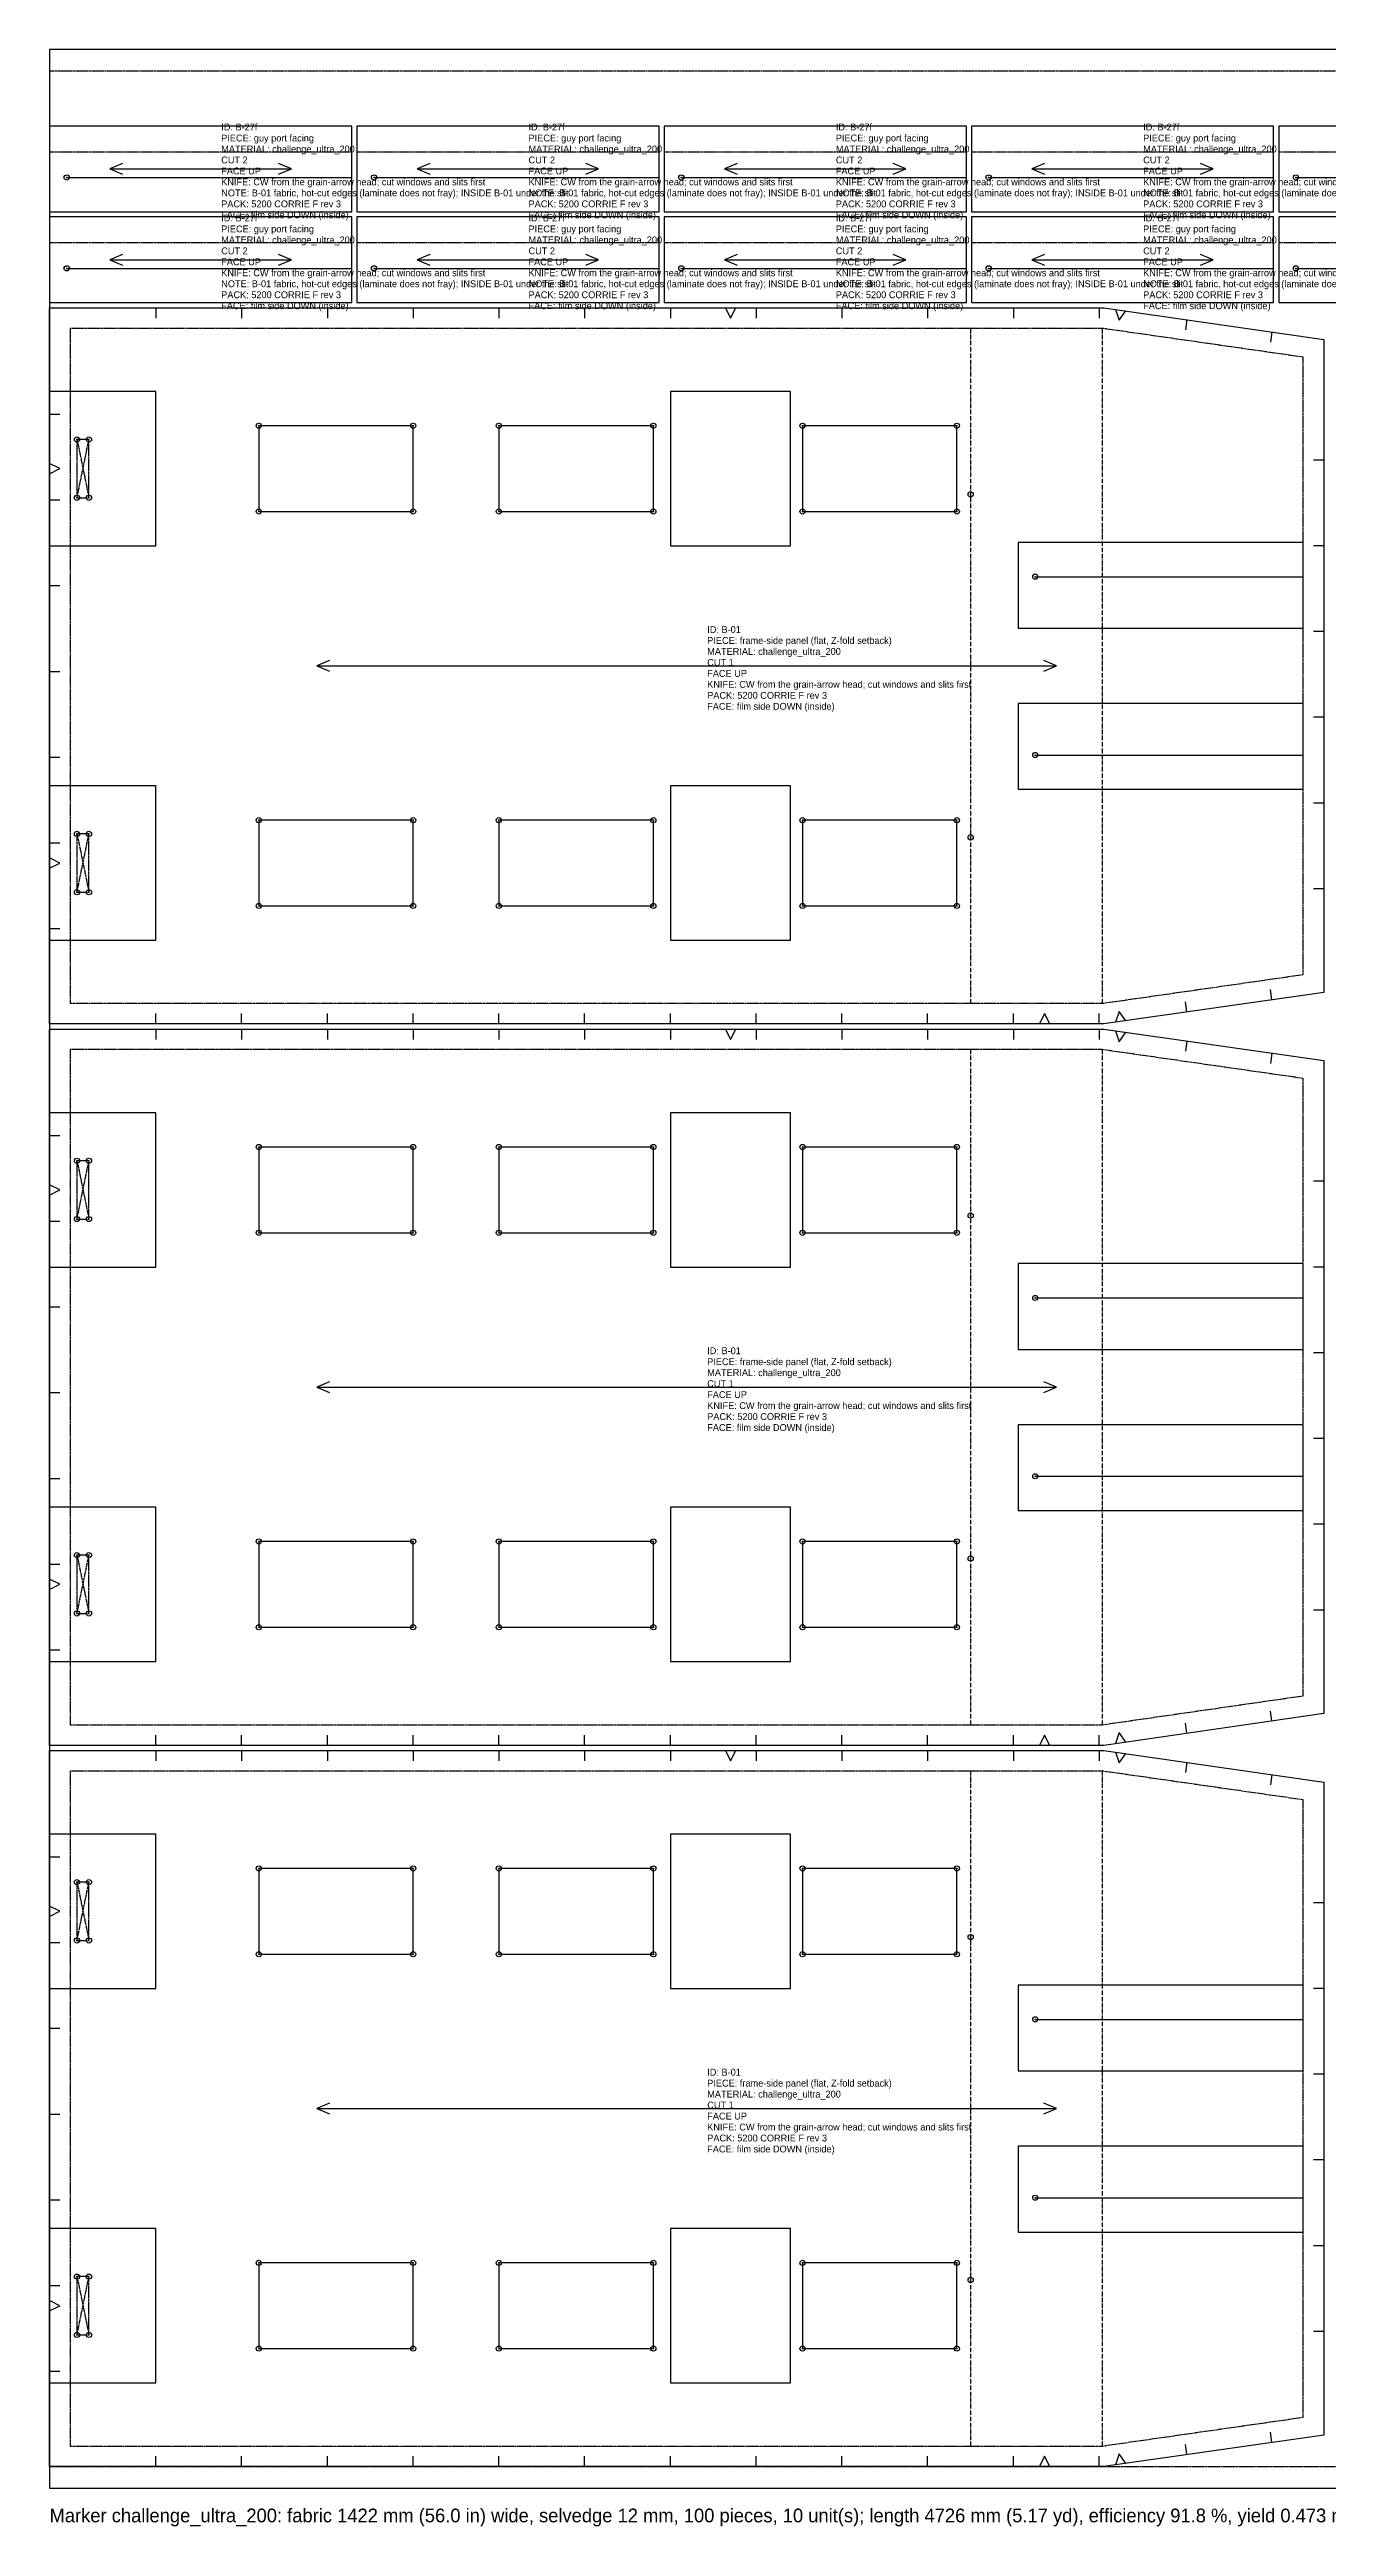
# Model space of a CAD drawing. Header units: millimetres. Extents: x 0 to 4891, y -22 to 1422.
# Drawn here: x 0 to 746, y -22 to 1422 of the extents above; entities that cross this region are included whole.
import ezdxf

# ---------------------------------------------------------------- set-up
doc = ezdxf.new("R2010")
doc.units = ezdxf.units.MM
doc.linetypes.add('DASHDOT', pattern=[3.556, 2.54, -0.508, 0, -0.508])
doc.linetypes.add('DASHED', pattern=[1.524, 1.27, -0.254])
for name, color, linetype in [('CUT', 7, 'Continuous'), ('DRILL', 4, 'Continuous'), ('GRAIN', 5, 'Continuous'), ('INTERNAL', 6, 'Continuous'), ('NOTCH', 1, 'Continuous'), ('SEW', 3, 'Continuous'), ('TEXT', 2, 'Continuous')]:
    doc.layers.add(name, color=color, linetype=linetype)

msp = doc.modelspace()

# ---------------------------------------------------------------- linework, layer by layer
at = {"layer": 'CUT'}
for points in [[(0, 1377.4), (0, 1327.4), (176.2, 1327.4), (176.2, 1377.4)], [(179.2, 1377.4), (179.2, 1327.4), (355.4, 1327.4), (355.4, 1377.4)], [(358.4, 1377.4), (358.4, 1327.4), (534.6, 1327.4), (534.6, 1377.4)], [(537.6, 1377.4), (537.6, 1327.4), (713.8, 1327.4), (713.8, 1377.4)], [(716.8, 1377.4), (716.8, 1327.4), (893, 1327.4), (893, 1377.4)], [(0, 1324.4), (0, 1274.4), (176.2, 1274.4), (176.2, 1324.4)], [(179.2, 1324.4), (179.2, 1274.4), (355.4, 1274.4), (355.4, 1324.4)], [(358.4, 1324.4), (358.4, 1274.4), (534.6, 1274.4), (534.6, 1324.4)], [(537.6, 1324.4), (537.6, 1274.4), (713.8, 1274.4), (713.8, 1324.4)], [(716.8, 1324.4), (716.8, 1274.4), (893, 1274.4), (893, 1324.4)], [(0, 1271.4), (614.7, 1271.4), (743, 1253), (743, 872.2), (614.7, 853.8), (537.1, 853.8), (0, 853.8)], [(0, 850.8), (614.7, 850.8), (743, 832.4), (743, 451.6), (614.7, 433.1), (537.1, 433.1), (0, 433.1)], [(0, 430.1), (537.1, 430.1), (614.7, 430.1), (743, 411.7), (743, 30.9), (614.7, 12.5), (537.1, 12.5), (0, 12.5)]]:
    msp.add_lwpolyline(points, close=True, dxfattribs=at)
at = {"layer": 'CUT', "linetype": 'CONTINUOUS'}
for points in [[(122, 1202.6), (122, 1152.6), (212, 1152.6), (212, 1202.6)], [(262, 1202.6), (262, 1152.6), (352.1, 1152.6), (352.1, 1202.6)], [(439.1, 1202.6), (439.1, 1152.6), (529.1, 1152.6), (529.1, 1202.6)], [(122, 972.6), (122, 922.6), (212, 922.6), (212, 972.6)], [(262, 972.6), (262, 922.6), (352.1, 922.6), (352.1, 972.6)], [(439.1, 972.6), (439.1, 922.6), (529.1, 922.6), (529.1, 972.6)], [(122, 782), (122, 732), (212, 732), (212, 782)], [(262, 782), (262, 732), (352.1, 732), (352.1, 782)], [(439.1, 782), (439.1, 732), (529.1, 732), (529.1, 782)], [(122, 552), (122, 502), (212, 502), (212, 552)], [(262, 552), (262, 502), (352.1, 502), (352.1, 552)], [(439.1, 552), (439.1, 502), (529.1, 502), (529.1, 552)], [(122, 361.3), (122, 311.3), (212, 311.3), (212, 361.3)], [(262, 361.3), (262, 311.3), (352.1, 311.3), (352.1, 361.3)], [(439.1, 361.3), (439.1, 311.3), (529.1, 311.3), (529.1, 361.3)], [(122, 131.3), (122, 81.3), (212, 81.3), (212, 131.3)], [(262, 131.3), (262, 81.3), (352.1, 81.3), (352.1, 131.3)], [(439.1, 131.3), (439.1, 81.3), (529.1, 81.3), (529.1, 131.3)]]:
    msp.add_lwpolyline(points, close=True, dxfattribs=at)
for points in [[(574.8, 1114.6), (613.8, 1114.6), (731, 1114.6)], [(574.8, 1010.6), (613.8, 1010.6), (731, 1010.6)], [(574.8, 694), (613.8, 694), (731, 694)], [(574.8, 590), (613.8, 590), (731, 590)], [(574.8, 273.3), (613.8, 273.3), (731, 273.3)], [(574.8, 169.3), (613.8, 169.3), (731, 169.3)]]:
    msp.add_lwpolyline(points, dxfattribs=at)
at = {"layer": 'DRILL'}
for centre in [(10, 1347.4), (189.2, 1347.4), (368.4, 1347.4), (547.6, 1347.4), (726.8, 1347.4), (10, 1294.4), (189.2, 1294.4), (368.4, 1294.4), (547.6, 1294.4), (726.8, 1294.4), (122, 1202.6), (212, 1202.6), (262, 1202.6), (352.1, 1202.6), (439.1, 1202.6), (529.1, 1202.6), (16, 1194.6), (23, 1194.6), (16, 1160.6), (23, 1160.6), (537.1, 1162.6), (122, 1152.6), (212, 1152.6), (262, 1152.6), (352.1, 1152.6), (439.1, 1152.6), (529.1, 1152.6), (574.8, 1114.6), (574.8, 1010.6), (122, 972.6), (212, 972.6), (262, 972.6), (352.1, 972.6), (439.1, 972.6), (529.1, 972.6), (16, 964.6), (23, 964.6), (537.1, 962.6), (16, 930.6), (23, 930.6), (122, 922.6), (212, 922.6), (262, 922.6), (352.1, 922.6), (439.1, 922.6), (529.1, 922.6), (122, 782), (212, 782), (262, 782), (352.1, 782), (439.1, 782), (529.1, 782), (16, 774), (23, 774), (16, 740), (23, 740), (537.1, 742), (122, 732), (212, 732), (262, 732), (352.1, 732), (439.1, 732), (529.1, 732), (574.8, 694), (574.8, 590), (122, 552), (212, 552), (262, 552), (352.1, 552), (439.1, 552), (529.1, 552), (16, 544), (23, 544), (537.1, 542), (16, 510), (23, 510), (122, 502), (212, 502), (262, 502), (352.1, 502), (439.1, 502), (529.1, 502), (122, 361.3), (212, 361.3), (262, 361.3), (352.1, 361.3), (439.1, 361.3), (529.1, 361.3), (16, 353.3), (23, 353.3), (16, 319.3), (23, 319.3), (537.1, 321.3), (122, 311.3), (212, 311.3), (262, 311.3), (352.1, 311.3), (439.1, 311.3), (529.1, 311.3), (574.8, 273.3), (574.8, 169.3), (122, 131.3), (212, 131.3), (262, 131.3), (352.1, 131.3), (439.1, 131.3), (529.1, 131.3), (16, 123.3), (23, 123.3), (537.1, 121.3), (16, 89.3), (23, 89.3), (122, 81.3), (212, 81.3), (262, 81.3), (352.1, 81.3), (439.1, 81.3), (529.1, 81.3)]:
    msp.add_circle(centre, 1.5, dxfattribs=at)
for p in [(10, 1347.4), (189.2, 1347.4), (368.4, 1347.4), (547.6, 1347.4), (726.8, 1347.4), (10, 1294.4), (189.2, 1294.4), (368.4, 1294.4), (547.6, 1294.4), (726.8, 1294.4), (122, 1202.6), (212, 1202.6), (262, 1202.6), (352.1, 1202.6), (439.1, 1202.6), (529.1, 1202.6), (16, 1194.6), (23, 1194.6), (16, 1160.6), (23, 1160.6), (537.1, 1162.6), (122, 1152.6), (212, 1152.6), (262, 1152.6), (352.1, 1152.6), (439.1, 1152.6), (529.1, 1152.6), (574.8, 1114.6), (574.8, 1010.6), (122, 972.6), (212, 972.6), (262, 972.6), (352.1, 972.6), (439.1, 972.6), (529.1, 972.6), (16, 964.6), (23, 964.6), (537.1, 962.6), (16, 930.6), (23, 930.6), (122, 922.6), (212, 922.6), (262, 922.6), (352.1, 922.6), (439.1, 922.6), (529.1, 922.6), (122, 782), (212, 782), (262, 782), (352.1, 782), (439.1, 782), (529.1, 782), (16, 774), (23, 774), (16, 740), (23, 740), (537.1, 742), (122, 732), (212, 732), (262, 732), (352.1, 732), (439.1, 732), (529.1, 732), (574.8, 694), (574.8, 590), (122, 552), (212, 552), (262, 552), (352.1, 552), (439.1, 552), (529.1, 552), (16, 544), (23, 544), (537.1, 542), (16, 510), (23, 510), (122, 502), (212, 502), (262, 502), (352.1, 502), (439.1, 502), (529.1, 502), (122, 361.3), (212, 361.3), (262, 361.3), (352.1, 361.3), (439.1, 361.3), (529.1, 361.3), (16, 353.3), (23, 353.3), (16, 319.3), (23, 319.3), (537.1, 321.3), (122, 311.3), (212, 311.3), (262, 311.3), (352.1, 311.3), (439.1, 311.3), (529.1, 311.3), (574.8, 273.3), (574.8, 169.3), (122, 131.3), (212, 131.3), (262, 131.3), (352.1, 131.3), (439.1, 131.3), (529.1, 131.3), (16, 123.3), (23, 123.3), (537.1, 121.3), (16, 89.3), (23, 89.3), (122, 81.3), (212, 81.3), (262, 81.3), (352.1, 81.3), (439.1, 81.3), (529.1, 81.3)]:
    msp.add_point(p, dxfattribs=at)
at = {"layer": 'GRAIN'}
for points in [[(42.6, 1355.5), (35.2, 1352.4), (42.6, 1349.3)], [(35.2, 1352.4), (141, 1352.4)], [(133.6, 1349.3), (141, 1352.4), (133.6, 1355.5)], [(221.8, 1355.5), (214.4, 1352.4), (221.8, 1349.3)], [(214.4, 1352.4), (320.2, 1352.4)], [(312.8, 1349.3), (320.2, 1352.4), (312.8, 1355.5)], [(401, 1355.5), (393.6, 1352.4), (401, 1349.3)], [(393.6, 1352.4), (499.4, 1352.4)], [(492, 1349.3), (499.4, 1352.4), (492, 1355.5)], [(580.2, 1355.5), (572.8, 1352.4), (580.2, 1349.3)], [(572.8, 1352.4), (678.6, 1352.4)], [(671.2, 1349.3), (678.6, 1352.4), (671.2, 1355.5)], [(42.6, 1302.5), (35.2, 1299.4), (42.6, 1296.3)], [(133.6, 1296.3), (141, 1299.4), (133.6, 1302.5)], [(221.8, 1302.5), (214.4, 1299.4), (221.8, 1296.3)], [(312.8, 1296.3), (320.2, 1299.4), (312.8, 1302.5)], [(401, 1302.5), (393.6, 1299.4), (401, 1296.3)], [(492, 1296.3), (499.4, 1299.4), (492, 1302.5)], [(580.2, 1302.5), (572.8, 1299.4), (580.2, 1296.3)], [(671.2, 1296.3), (678.6, 1299.4), (671.2, 1302.5)], [(35.2, 1299.4), (141, 1299.4)], [(214.4, 1299.4), (320.2, 1299.4)], [(393.6, 1299.4), (499.4, 1299.4)], [(572.8, 1299.4), (678.6, 1299.4)], [(163.2, 1065.7), (155.8, 1062.6), (163.2, 1059.5)], [(155.8, 1062.6), (587.2, 1062.6)], [(579.8, 1059.5), (587.2, 1062.6), (579.8, 1065.7)], [(163.2, 645.1), (155.8, 642), (163.2, 638.8)], [(155.8, 642), (587.2, 642)], [(579.8, 638.8), (587.2, 642), (579.8, 645.1)], [(163.2, 224.4), (155.8, 221.3), (163.2, 218.2)], [(155.8, 221.3), (587.2, 221.3)], [(579.8, 218.2), (587.2, 221.3), (579.8, 224.4)]]:
    msp.add_lwpolyline(points, dxfattribs=at)
at = {"layer": 'INTERNAL', "linetype": 'CONTINUOUS'}
for points in [[(10, 1347.4), (176.2, 1347.4)], [(189.2, 1347.4), (355.4, 1347.4)], [(368.4, 1347.4), (534.6, 1347.4)], [(547.6, 1347.4), (713.8, 1347.4)], [(726.8, 1347.4), (893, 1347.4)], [(10, 1294.4), (176.2, 1294.4)], [(189.2, 1294.4), (355.4, 1294.4)], [(368.4, 1294.4), (534.6, 1294.4)], [(547.6, 1294.4), (713.8, 1294.4)], [(726.8, 1294.4), (893, 1294.4)]]:
    msp.add_lwpolyline(points, dxfattribs=at)
at = {"layer": 'INTERNAL', "linetype": 'DASHDOT'}
for points in [[(537.1, 1259.4), (537.1, 865.8)], [(613.8, 1259.4), (613.8, 865.8)], [(537.1, 838.8), (537.1, 445.1)], [(613.8, 838.8), (613.8, 445.1)], [(537.1, 418.1), (537.1, 24.5)], [(613.8, 418.1), (613.8, 24.5)]]:
    msp.add_lwpolyline(points, dxfattribs=at)
at = {"layer": 'INTERNAL', "linetype": 'CONTINUOUS'}
for points in [[(0, 1222.6), (0, 1132.6), (62, 1132.6), (62, 1222.6)], [(362.1, 1222.6), (362.1, 1132.6), (432.1, 1132.6), (432.1, 1222.6)], [(564.8, 1134.6), (564.8, 1084.6), (731, 1084.6), (731, 1134.6)], [(564.8, 1040.6), (564.8, 990.6), (731, 990.6), (731, 1040.6)], [(0, 992.6), (0, 902.6), (62, 902.6), (62, 992.6)], [(362.1, 992.6), (362.1, 902.6), (432.1, 902.6), (432.1, 992.6)], [(0, 802), (0, 712), (62, 712), (62, 802)], [(362.1, 802), (362.1, 712), (432.1, 712), (432.1, 802)], [(564.8, 714), (564.8, 664), (731, 664), (731, 714)], [(564.8, 620), (564.8, 570), (731, 570), (731, 620)], [(0, 572), (0, 482), (62, 482), (62, 572)], [(362.1, 572), (362.1, 482), (432.1, 482), (432.1, 572)], [(0, 381.3), (0, 291.3), (62, 291.3), (62, 381.3)], [(362.1, 381.3), (362.1, 291.3), (432.1, 291.3), (432.1, 381.3)], [(564.8, 293.3), (564.8, 243.3), (731, 243.3), (731, 293.3)], [(564.8, 199.3), (564.8, 149.3), (731, 149.3), (731, 199.3)], [(0, 151.3), (0, 61.3), (62, 61.3), (62, 151.3)], [(362.1, 151.3), (362.1, 61.3), (432.1, 61.3), (432.1, 151.3)]]:
    msp.add_lwpolyline(points, close=True, dxfattribs=at)
at = {"layer": 'NOTCH'}
for points in [[(62, 1271.4), (62, 1265.4)], [(112, 1271.4), (112, 1265.4)], [(162, 1271.4), (162, 1265.4)], [(212, 1271.4), (212, 1265.4)], [(262, 1271.4), (262, 1265.4)], [(312, 1271.4), (312, 1265.4)], [(362, 1271.4), (362, 1265.4)], [(394.1, 1271.4), (397.1, 1265.4), (400.1, 1271.4)], [(412, 1271.4), (412, 1265.4)], [(462, 1271.4), (462, 1265.4)], [(512, 1271.4), (512, 1265.4)], [(562, 1271.4), (562, 1265.4)], [(612, 1271.4), (612, 1265.4)], [(621.6, 1270.4), (623.8, 1264.1), (627.6, 1269.6)], [(663.2, 1264.5), (662.4, 1258.5)], [(712.7, 1257.3), (711.9, 1251.4)], [(0, 1209.4), (6, 1209.4)], [(0, 1174.6), (6, 1177.6), (0, 1180.6)], [(743, 1182.6), (737, 1182.6)], [(0, 1159.4), (6, 1159.4)], [(743, 1132.6), (737, 1132.6)], [(0, 1109.4), (6, 1109.4)], [(743, 1082.6), (737, 1082.6)], [(0, 1059.4), (6, 1059.4)], [(743, 1032.6), (737, 1032.6)], [(0, 1009.4), (6, 1009.4)], [(743, 982.6), (737, 982.6)], [(0, 959.4), (6, 959.4)], [(0, 944.6), (6, 947.6), (0, 950.6)], [(743, 932.6), (737, 932.6)], [(0, 909.4), (6, 909.4)], [(663.2, 860.7), (662.4, 866.7)], [(712.7, 867.9), (711.9, 873.8)], [(62, 853.8), (62, 859.8)], [(112, 853.8), (112, 859.8)], [(162, 853.8), (162, 859.8)], [(212, 853.8), (212, 859.8)], [(262, 853.8), (262, 859.8)], [(312, 853.8), (312, 859.8)], [(362, 853.8), (362, 859.8)], [(412, 853.8), (412, 859.8)], [(462, 853.8), (462, 859.8)], [(512, 853.8), (512, 859.8)], [(562, 853.8), (562, 859.8)], [(583.2, 853.8), (580.2, 859.8), (577.2, 853.8)], [(612, 853.8), (612, 859.8)], [(627.6, 855.6), (623.8, 861.1), (621.6, 854.8)], [(62, 850.8), (62, 844.8)], [(112, 850.8), (112, 844.8)], [(162, 850.8), (162, 844.8)], [(212, 850.8), (212, 844.8)], [(262, 850.8), (262, 844.8)], [(312, 850.8), (312, 844.8)], [(362, 850.8), (362, 844.8)], [(394.1, 850.8), (397.1, 844.8), (400.1, 850.8)], [(412, 850.8), (412, 844.8)], [(462, 850.8), (462, 844.8)], [(512, 850.8), (512, 844.8)], [(562, 850.8), (562, 844.8)], [(612, 850.8), (612, 844.8)], [(621.6, 849.8), (623.8, 843.4), (627.6, 848.9)], [(663.2, 843.8), (662.4, 837.9)], [(712.7, 836.7), (711.9, 830.8)], [(0, 788.8), (6, 788.8)], [(0, 754), (6, 757), (0, 760)], [(743, 762), (737, 762)], [(0, 738.8), (6, 738.8)], [(743, 712), (737, 712)], [(0, 688.8), (6, 688.8)], [(743, 662), (737, 662)], [(0, 638.8), (6, 638.8)], [(743, 612), (737, 612)], [(0, 588.8), (6, 588.8)], [(743, 562), (737, 562)], [(0, 538.8), (6, 538.8)], [(0, 524), (6, 527), (0, 530)], [(743, 512), (737, 512)], [(0, 488.8), (6, 488.8)], [(712.7, 447.2), (711.9, 453.1)], [(62, 433.1), (62, 439.1)], [(112, 433.1), (112, 439.1)], [(162, 433.1), (162, 439.1)], [(212, 433.1), (212, 439.1)], [(262, 433.1), (262, 439.1)], [(312, 433.1), (312, 439.1)], [(362, 433.1), (362, 439.1)], [(412, 433.1), (412, 439.1)], [(462, 433.1), (462, 439.1)], [(512, 433.1), (512, 439.1)], [(562, 433.1), (562, 439.1)], [(583.2, 433.1), (580.2, 439.1), (577.2, 433.1)], [(612, 433.1), (612, 439.1)], [(627.6, 435), (623.8, 440.5), (621.6, 434.1)], [(663.2, 440.1), (662.4, 446)], [(62, 430.1), (62, 424.1)], [(112, 430.1), (112, 424.1)], [(162, 430.1), (162, 424.1)], [(212, 430.1), (212, 424.1)], [(262, 430.1), (262, 424.1)], [(312, 430.1), (312, 424.1)], [(362, 430.1), (362, 424.1)], [(394.1, 430.1), (397.1, 424.1), (400.1, 430.1)], [(412, 430.1), (412, 424.1)], [(462, 430.1), (462, 424.1)], [(512, 430.1), (512, 424.1)], [(562, 430.1), (562, 424.1)], [(612, 430.1), (612, 424.1)], [(621.6, 429.1), (623.8, 422.8), (627.6, 428.3)], [(663.2, 423.2), (662.4, 417.2)], [(712.7, 416.1), (711.9, 410.1)], [(0, 368.1), (6, 368.1)], [(0, 333.3), (6, 336.3), (0, 339.3)], [(743, 341.3), (737, 341.3)], [(0, 318.1), (6, 318.1)], [(743, 291.3), (737, 291.3)], [(0, 268.1), (6, 268.1)], [(743, 241.3), (737, 241.3)], [(0, 218.1), (6, 218.1)], [(743, 191.3), (737, 191.3)], [(0, 168.1), (6, 168.1)], [(743, 141.3), (737, 141.3)], [(0, 118.1), (6, 118.1)], [(0, 103.3), (6, 106.3), (0, 109.3)], [(743, 91.3), (737, 91.3)], [(0, 68.1), (6, 68.1)], [(712.7, 26.6), (711.9, 32.5)], [(62, 12.5), (62, 18.5)], [(112, 12.5), (112, 18.5)], [(162, 12.5), (162, 18.5)], [(212, 12.5), (212, 18.5)], [(262, 12.5), (262, 18.5)], [(312, 12.5), (312, 18.5)], [(362, 12.5), (362, 18.5)], [(412, 12.5), (412, 18.5)], [(462, 12.5), (462, 18.5)], [(512, 12.5), (512, 18.5)], [(562, 12.5), (562, 18.5)], [(583.2, 12.5), (580.2, 18.5), (577.2, 12.5)], [(612, 12.5), (612, 18.5)], [(627.6, 14.3), (623.8, 19.9), (621.6, 13.5)], [(663.2, 19.5), (662.4, 25.4)]]:
    msp.add_lwpolyline(points, dxfattribs=at)
at = {"layer": 'SEW', "linetype": 'DASHED'}
for points in [[(0, 1377.4), (0, 1327.4), (176.2, 1327.4), (176.2, 1377.4)], [(179.2, 1377.4), (179.2, 1327.4), (355.4, 1327.4), (355.4, 1377.4)], [(358.4, 1377.4), (358.4, 1327.4), (534.6, 1327.4), (534.6, 1377.4)], [(537.6, 1377.4), (537.6, 1327.4), (713.8, 1327.4), (713.8, 1377.4)], [(716.8, 1377.4), (716.8, 1327.4), (893, 1327.4), (893, 1377.4)], [(0, 1324.4), (0, 1274.4), (176.2, 1274.4), (176.2, 1324.4)], [(179.2, 1324.4), (179.2, 1274.4), (355.4, 1274.4), (355.4, 1324.4)], [(358.4, 1324.4), (358.4, 1274.4), (534.6, 1274.4), (534.6, 1324.4)], [(537.6, 1324.4), (537.6, 1274.4), (713.8, 1274.4), (713.8, 1324.4)], [(716.8, 1324.4), (716.8, 1274.4), (893, 1274.4), (893, 1324.4)], [(12, 1259.4), (12, 865.8), (537.1, 865.8), (613.8, 865.8), (731, 882.6), (731, 1242.6), (613.8, 1259.4), (537.1, 1259.4)], [(16, 1194.6), (16, 1160.6), (23, 1160.6), (23, 1194.6)], [(16, 964.6), (16, 930.6), (23, 930.6), (23, 964.6)], [(12, 838.8), (12, 445.1), (537.1, 445.1), (613.8, 445.1), (731, 462), (731, 822), (613.8, 838.8), (537.1, 838.8)], [(16, 774), (16, 740), (23, 740), (23, 774)], [(16, 544), (16, 510), (23, 510), (23, 544)], [(12, 418.1), (12, 24.5), (537.1, 24.5), (613.8, 24.5), (731, 41.3), (731, 401.3), (613.8, 418.1), (537.1, 418.1)], [(16, 353.3), (16, 319.3), (23, 319.3), (23, 353.3)], [(16, 123.3), (16, 89.3), (23, 89.3), (23, 123.3)]]:
    msp.add_lwpolyline(points, close=True, dxfattribs=at)
for points in [[(0, 1362.4), (176.2, 1362.4)], [(179.2, 1362.4), (355.4, 1362.4)], [(358.4, 1362.4), (534.6, 1362.4)], [(537.6, 1362.4), (713.8, 1362.4)], [(716.8, 1362.4), (893, 1362.4)], [(0, 1309.4), (176.2, 1309.4)], [(179.2, 1309.4), (355.4, 1309.4)], [(358.4, 1309.4), (534.6, 1309.4)], [(537.6, 1309.4), (713.8, 1309.4)], [(716.8, 1309.4), (893, 1309.4)], [(16, 1194.6), (23, 1160.6)], [(16, 1160.6), (23, 1194.6)], [(16, 964.6), (23, 930.6)], [(16, 930.6), (23, 964.6)], [(16, 774), (23, 740)], [(16, 740), (23, 774)], [(16, 544), (23, 510)], [(16, 510), (23, 544)], [(16, 353.3), (23, 319.3)], [(16, 319.3), (23, 353.3)], [(16, 123.3), (23, 89.3)], [(16, 89.3), (23, 123.3)]]:
    msp.add_lwpolyline(points, dxfattribs=at)
at = {"layer": 'TEXT', "linetype": 'DASHED'}
for p, q in [((0, 1409.5), (4726.2, 1409.5)), ((0, 12.5), (4726.2, 12.5))]:
    msp.add_line(p, q, dxfattribs=at)
at = {"layer": 'TEXT'}
msp.add_lwpolyline([(0, 0), (4726.2, 0), (4726.2, 1422), (0, 1422)], close=True, dxfattribs=at)

# ---------------------------------------------------------------- texts
for s, height, p in [('PIECE: guy port facing', 4, (100.1, 1368.4)), ('ID: B-27f', 4, (100.1, 1374.8)), ('PIECE: guy port facing', 4, (279.3, 1368.4)), ('ID: B-27f', 4, (279.3, 1374.8)), ('PIECE: guy port facing', 4, (458.5, 1368.4)), ('ID: B-27f', 4, (458.5, 1374.8)), ('PIECE: guy port facing', 4, (637.7, 1368.4)), ('ID: B-27f', 4, (637.7, 1374.8)), ('CUT 2', 4, (100.1, 1355.6)), ('MATERIAL: challenge_ultra_200', 4, (100.1, 1362)), ('CUT 2', 4, (279.3, 1355.6)), ('MATERIAL: challenge_ultra_200', 4, (279.3, 1362)), ('CUT 2', 4, (458.5, 1355.6)), ('MATERIAL: challenge_ultra_200', 4, (458.5, 1362)), ('CUT 2', 4, (637.7, 1355.6)), ('MATERIAL: challenge_ultra_200', 4, (637.7, 1362)), ('FACE UP', 4, (100.1, 1349.2)), ('KNIFE: CW from the grain-arrow head; cut windows and slits first', 4, (100.1, 1342.8)), ('FACE UP', 4, (279.3, 1349.2)), ('KNIFE: CW from the grain-arrow head; cut windows and slits first', 4, (279.3, 1342.8)), ('FACE UP', 4, (458.5, 1349.2)), ('KNIFE: CW from the grain-arrow head; cut windows and slits first', 4, (458.5, 1342.8)), ('FACE UP', 4, (637.7, 1349.2)), ('KNIFE: CW from the grain-arrow head; cut windows and slits first', 4, (637.7, 1342.8)), ('NOTE: B-01 fabric, hot-cut edges (laminate does not fray); INSIDE B-01 under the slit', 4, (100.1, 1336.4)), ('PACK: 5200 CORRIE F rev 3', 4, (100.1, 1330)), ('NOTE: B-01 fabric, hot-cut edges (laminate does not fray); INSIDE B-01 under the slit', 4, (279.3, 1336.4)), ('PACK: 5200 CORRIE F rev 3', 4, (279.3, 1330)), ('NOTE: B-01 fabric, hot-cut edges (laminate does not fray); INSIDE B-01 under the slit', 4, (458.5, 1336.4)), ('PACK: 5200 CORRIE F rev 3', 4, (458.5, 1330)), ('NOTE: B-01 fabric, hot-cut edges (laminate does not fray); INSIDE B-01 under the slit', 4, (637.7, 1336.4)), ('PACK: 5200 CORRIE F rev 3', 4, (637.7, 1330)), ('FACE: film side DOWN (inside)', 4, (100.1, 1323.6)), ('PIECE: guy port facing', 4, (100.1, 1315.4)), ('ID: B-27f', 4, (100.1, 1321.8)), ('FACE: film side DOWN (inside)', 4, (279.3, 1323.6)), ('PIECE: guy port facing', 4, (279.3, 1315.4)), ('ID: B-27f', 4, (279.3, 1321.8)), ('FACE: film side DOWN (inside)', 4, (458.5, 1323.6)), ('PIECE: guy port facing', 4, (458.5, 1315.4)), ('ID: B-27f', 4, (458.5, 1321.8)), ('FACE: film side DOWN (inside)', 4, (637.7, 1323.6)), ('PIECE: guy port facing', 4, (637.7, 1315.4)), ('ID: B-27f', 4, (637.7, 1321.8)), ('CUT 2', 4, (100.1, 1302.6)), ('MATERIAL: challenge_ultra_200', 4, (100.1, 1309)), ('FACE UP', 4, (100.1, 1296.2)), ('CUT 2', 4, (279.3, 1302.6)), ('MATERIAL: challenge_ultra_200', 4, (279.3, 1309)), ('FACE UP', 4, (279.3, 1296.2)), ('CUT 2', 4, (458.5, 1302.6)), ('MATERIAL: challenge_ultra_200', 4, (458.5, 1309)), ('FACE UP', 4, (458.5, 1296.2)), ('CUT 2', 4, (637.7, 1302.6)), ('MATERIAL: challenge_ultra_200', 4, (637.7, 1309)), ('FACE UP', 4, (637.7, 1296.2)), ('KNIFE: CW from the grain-arrow head; cut windows and slits first', 4, (100.1, 1289.8)), ('NOTE: B-01 fabric, hot-cut edges (laminate does not fray); INSIDE B-01 under the slit', 4, (100.1, 1283.4)), ('KNIFE: CW from the grain-arrow head; cut windows and slits first', 4, (279.3, 1289.8)), ('NOTE: B-01 fabric, hot-cut edges (laminate does not fray); INSIDE B-01 under the slit', 4, (279.3, 1283.4)), ('KNIFE: CW from the grain-arrow head; cut windows and slits first', 4, (458.5, 1289.8)), ('NOTE: B-01 fabric, hot-cut edges (laminate does not fray); INSIDE B-01 under the slit', 4, (458.5, 1283.4)), ('KNIFE: CW from the grain-arrow head; cut windows and slits first', 4, (637.7, 1289.8)), ('NOTE: B-01 fabric, hot-cut edges (laminate does not fray); INSIDE B-01 under the slit', 4, (637.7, 1283.4)), ('PACK: 5200 CORRIE F rev 3', 4, (100.1, 1277)), ('FACE: film side DOWN (inside)', 4, (100.1, 1270.6)), ('PACK: 5200 CORRIE F rev 3', 4, (279.3, 1277)), ('FACE: film side DOWN (inside)', 4, (279.3, 1270.6)), ('PACK: 5200 CORRIE F rev 3', 4, (458.5, 1277)), ('FACE: film side DOWN (inside)', 4, (458.5, 1270.6)), ('PACK: 5200 CORRIE F rev 3', 4, (637.7, 1277)), ('FACE: film side DOWN (inside)', 4, (637.7, 1270.6)), ('ID: B-01', 4, (383.5, 1081.8)), ('PIECE: frame-side panel (flat, Z-fold setback)', 4, (383.5, 1075.4)), ('MATERIAL: challenge_ultra_200', 4, (383.5, 1069)), ('CUT 1', 4, (383.5, 1062.6)), ('FACE UP', 4, (383.5, 1056.2)), ('KNIFE: CW from the grain-arrow head; cut windows and slits first', 4, (383.5, 1049.8)), ('PACK: 5200 CORRIE F rev 3', 4, (383.5, 1043.4)), ('FACE: film side DOWN (inside)', 4, (383.5, 1037)), ('ID: B-01', 4, (383.5, 661.2)), ('PIECE: frame-side panel (flat, Z-fold setback)', 4, (383.5, 654.8)), ('MATERIAL: challenge_ultra_200', 4, (383.5, 648.4)), ('CUT 1', 4, (383.5, 642)), ('FACE UP', 4, (383.5, 635.6)), ('KNIFE: CW from the grain-arrow head; cut windows and slits first', 4, (383.5, 629.2)), ('PACK: 5200 CORRIE F rev 3', 4, (383.5, 622.8)), ('FACE: film side DOWN (inside)', 4, (383.5, 616.4)), ('PIECE: frame-side panel (flat, Z-fold setback)', 4, (383.5, 234.1)), ('MATERIAL: challenge_ultra_200', 4, (383.5, 227.7)), ('ID: B-01', 4, (383.5, 240.5)), ('CUT 1', 4, (383.5, 221.3)), ('FACE UP', 4, (383.5, 214.9)), ('KNIFE: CW from the grain-arrow head; cut windows and slits first', 4, (383.5, 208.5)), ('PACK: 5200 CORRIE F rev 3', 4, (383.5, 202.1)), ('FACE: film side DOWN (inside)', 4, (383.5, 195.7)), ('Marker challenge_ultra_200: fabric 1422 mm (56.0 in) wide, selvedge 12 mm, 100 pieces, 10 unit(s); length 4726 mm (5.17 yd), efficiency 91.8 %, yield 0.473 m/unit (0.517 yd/unit), 6.721 m2 fabric', 8, (0, -20))]:
    msp.add_text(s, height=height, dxfattribs=at).set_placement(p)

doc.saveas('drawing.dxf')
